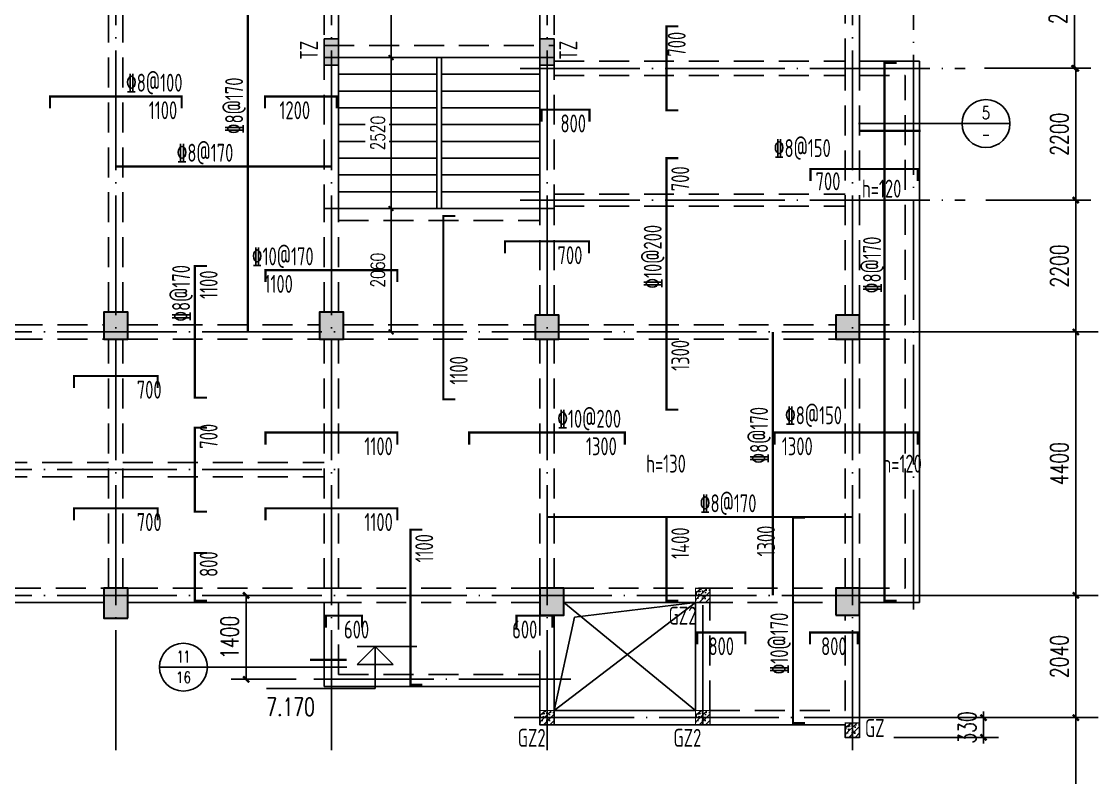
# Model space of a CAD drawing. Extents: x 1051052 to 1482120, y -981644 to -673261.
# Drawn here: x 1193975 to 1211892, y -903648 to -891026 of the extents above; entities that cross this region are included whole.
import ezdxf
from ezdxf.enums import TextEntityAlignment as Align

# ---------------------------------------------------------------- set-up
doc = ezdxf.new("R2010")
doc.units = 0
doc.header["$LTSCALE"] = 1000
doc.header["$MEASUREMENT"] = 0
doc.linetypes.add('DOTE', pattern=[2.42, 2, -0.2, 0.02, -0.2])
doc.linetypes.add('线型3', pattern=[750, 500, -250])
for name, color, linetype in [('AXIS', 3, 'Continuous'), ('DIM_ELEV', 3, 'Continuous'), ('DIM_IDEN', 3, 'Continuous'), ('DOTE', 1, 'DOTE'), ('PUB_DIM', 3, 'Continuous'), ('PUB_TEXT', 7, 'Continuous'), ('PUB_WALL', 9, 'Continuous'), ('STAIR', 2, 'Continuous')]:
    doc.layers.add(name, color=color, linetype=linetype)
for name, color, linetype, lineweight in [('BEAM', 4, 'Continuous', 25), ('BEAM-DASH', 4, '线型3', 25), ('COLU', 2, 'Continuous', 30), ('DIM', 3, 'Continuous', 25), ('TITLE', 7, 'Continuous', 25), ('楼板正筋文字', 7, 'Continuous', 18), ('楼板正筋钢筋', 14, 'Continuous', 35), ('楼板负筋文字', 7, 'Continuous', 18), ('楼板负筋标注', 84, 'Continuous', 18), ('楼板负筋钢筋', 1, 'Continuous', 35)]:
    doc.layers.add(name, color=color, linetype=linetype, lineweight=lineweight)
doc.layers.add('COLU-HATCH', color=7, linetype='Continuous', lineweight=25, true_color=0x5b5b5b)
doc.styles.add('_TCH_DIM', font='SIMPLEX', dxfattribs={"bigfont": 'GBCBIG'})
doc.styles.add('_TCH_DIM_T3', font='SIMPLEX', dxfattribs={"width": 0.705882, "bigfont": 'GBCBIG'})
doc.styles.add('_TCH_LABEL', font='COMPLEX', dxfattribs={"bigfont": 'GBCBIG'})
doc.styles.add('FromPkpm', font='Pkpmeng', dxfattribs={"width": 0.7, "bigfont": 'hztxt'})
doc.dimstyles.new('_TCH_ARCH&&100', dxfattribs={"dimtxt": 297.5, "dimasz": 100, "dimexe": 250, "dimexo": 300, "dimgap": 126.25, "dimtad": 1, "dimdec": 0, "dimzin": 0, "dimdsep": 46, "dimtxsty": '_TCH_DIM_T3', "dimblk": 'ARCHTICK', "dimcen": 0.09, "dimclrt": 7, "dimazin": 2, "dimtfac": 1, "dimtdec": 0, "dimtix": 1, "dimtmove": 2, "dimatfit": 3, "dimfxl": 0, "dimtolj": 1, "dimtzin": 0, "dimarcsym": 0})
doc.dimstyles.new('_TCH_ARCH&&80', dxfattribs={"dimtxt": 238, "dimasz": 80, "dimexe": 200, "dimexo": 240, "dimgap": 101, "dimtad": 1, "dimdec": 0, "dimzin": 0, "dimdsep": 46, "dimtxsty": '_TCH_DIM_T3', "dimblk": 'ARCHTICK', "dimcen": 0.09, "dimclrt": 7, "dimazin": 2, "dimtfac": 1, "dimtdec": 0, "dimtix": 1, "dimtmove": 2, "dimatfit": 3, "dimfxl": 0, "dimtolj": 1, "dimtzin": 0, "dimarcsym": 0})

# ---------------------------------------------------------------- blocks, each defined once
blk = doc.blocks.new('_ArchTick')
at = {"color": 0, "linetype": 'ByBlock', "const_width": 0.4}
blk.add_lwpolyline([(-0.5, -0.5), (0.5, 0.5)], dxfattribs=at)
blk = doc.blocks.new('*D701')
at = {"layer": 'AXIS', "color": 0, "lineweight": -2, "transparency": 16777216}
for p, q in [((1210079, -902648), (1211829, -902648)), ((1211579, -907808), (1211579, -902648)), ((1210079, -907808), (1211829, -907808))]:
    blk.add_line(p, q, dxfattribs=at)
at = {"layer": 'Defpoints', "color": 0, "transparency": 16777216}
for p in [(1209079, -902648), (1211579, -902648), (1209079, -907808)]:
    blk.add_point(p, dxfattribs=at)
at = {"layer": 'AXIS', "color": 0, "lineweight": -2, "transparency": 16777216, "xscale": 100, "yscale": 100, "zscale": 100}
for p, rotation in [((1211579, -902648), 90), ((1211579, -907808), 270)]:
    blk.add_blockref('_ArchTick', p, dxfattribs=dict(at, rotation=rotation))
at = {"layer": 'AXIS', "color": 7, "transparency": 16777216, "insert": (1211304, -905228), "char_height": 297.5, "attachment_point": 5, "rotation": 90, "style": '_TCH_DIM_T3'}
blk.add_mtext('\\A1;5160', dxfattribs=at)
blk = doc.blocks.new('*D702')
at = {"layer": 'AXIS', "color": 0, "lineweight": -2, "transparency": 16777216}
for p, q in [((1210079, -900608), (1211829, -900608)), ((1211579, -902648), (1211579, -900608)), ((1210079, -902648), (1211829, -902648))]:
    blk.add_line(p, q, dxfattribs=at)
at = {"layer": 'Defpoints', "color": 0, "transparency": 16777216}
for p in [(1209079, -900608), (1211579, -900608), (1209079, -902648)]:
    blk.add_point(p, dxfattribs=at)
at = {"layer": 'AXIS', "color": 0, "lineweight": -2, "transparency": 16777216, "xscale": 100, "yscale": 100, "zscale": 100}
for p, rotation in [((1211579, -900608), 90), ((1211579, -902648), 270)]:
    blk.add_blockref('_ArchTick', p, dxfattribs=dict(at, rotation=rotation))
at = {"layer": 'AXIS', "color": 7, "transparency": 16777216, "insert": (1211304, -901628), "char_height": 297.5, "attachment_point": 5, "rotation": 90, "style": '_TCH_DIM_T3'}
blk.add_mtext('\\A1;2040', dxfattribs=at)
blk = doc.blocks.new('*D703')
at = {"layer": 'AXIS', "color": 0, "lineweight": -2, "transparency": 16777216}
for p, q in [((1210079, -896208), (1211829, -896208)), ((1211579, -900608), (1211579, -896208)), ((1210079, -900608), (1211829, -900608))]:
    blk.add_line(p, q, dxfattribs=at)
at = {"layer": 'Defpoints', "color": 0, "transparency": 16777216}
for p in [(1209079, -896208), (1211579, -896208), (1209079, -900608)]:
    blk.add_point(p, dxfattribs=at)
at = {"layer": 'AXIS', "color": 0, "lineweight": -2, "transparency": 16777216, "xscale": 100, "yscale": 100, "zscale": 100}
for p, rotation in [((1211579, -896208), 90), ((1211579, -900608), 270)]:
    blk.add_blockref('_ArchTick', p, dxfattribs=dict(at, rotation=rotation))
at = {"layer": 'AXIS', "color": 7, "transparency": 16777216, "insert": (1211304, -898408), "char_height": 297.5, "attachment_point": 5, "rotation": 90, "style": '_TCH_DIM_T3'}
blk.add_mtext('\\A1;4400', dxfattribs=at)
blk = doc.blocks.new('*D734')
at = {"layer": 'AXIS', "color": 0, "lineweight": -2, "transparency": 16777216}
for p, q in [((1198559, -900608), (1197475, -900608)), ((1197725, -902008), (1197725, -900608)), ((1198559, -902008), (1197475, -902008))]:
    blk.add_line(p, q, dxfattribs=at)
at = {"layer": 'Defpoints', "color": 0, "transparency": 16777216}
for p in [(1197725, -900608), (1198859, -900608), (1198859, -902008)]:
    blk.add_point(p, dxfattribs=at)
at = {"layer": 'AXIS', "color": 0, "lineweight": -2, "transparency": 16777216, "xscale": 100, "yscale": 100, "zscale": 100}
for p, rotation in [((1197725, -900608), 90), ((1197725, -902008), 270)]:
    blk.add_blockref('_ArchTick', p, dxfattribs=dict(at, rotation=rotation))
at = {"layer": 'AXIS', "color": 7, "transparency": 16777216, "insert": (1197450, -901308), "char_height": 297.5, "attachment_point": 5, "rotation": 90, "style": '_TCH_DIM_T3'}
blk.add_mtext('\\A1;1400', dxfattribs=at)
blk = doc.blocks.new('*D735')
at = {"layer": 'AXIS', "color": 0, "lineweight": -2, "transparency": 16777216}
for p, q in [((1210079, -894008), (1211829, -894008)), ((1211579, -896208), (1211579, -894008)), ((1210079, -896208), (1211829, -896208))]:
    blk.add_line(p, q, dxfattribs=at)
at = {"layer": 'Defpoints', "color": 0, "transparency": 16777216}
for p in [(1209730, -894008), (1211579, -894008), (1209079, -896208)]:
    blk.add_point(p, dxfattribs=at)
at = {"layer": 'AXIS', "color": 0, "lineweight": -2, "transparency": 16777216, "xscale": 100, "yscale": 100, "zscale": 100}
for p, rotation in [((1211579, -894008), 90), ((1211579, -896208), 270)]:
    blk.add_blockref('_ArchTick', p, dxfattribs=dict(at, rotation=rotation))
at = {"layer": 'AXIS', "color": 7, "transparency": 16777216, "insert": (1211304, -895108), "char_height": 297.5, "attachment_point": 5, "rotation": 90, "style": '_TCH_DIM_T3'}
blk.add_mtext('\\A1;2200', dxfattribs=at)
blk = doc.blocks.new('*D736')
at = {"layer": 'AXIS', "color": 0, "lineweight": -2, "transparency": 16777216}
for p, q in [((1210079, -891808), (1211829, -891808)), ((1211579, -894008), (1211579, -891808)), ((1210079, -894008), (1211829, -894008))]:
    blk.add_line(p, q, dxfattribs=at)
at = {"layer": 'Defpoints', "color": 0, "transparency": 16777216}
for p in [(1209730, -891808), (1211579, -891808), (1209730, -894008)]:
    blk.add_point(p, dxfattribs=at)
at = {"layer": 'AXIS', "color": 0, "lineweight": -2, "transparency": 16777216, "xscale": 100, "yscale": 100, "zscale": 100}
for p, rotation in [((1211579, -891808), 90), ((1211579, -894008), 270)]:
    blk.add_blockref('_ArchTick', p, dxfattribs=dict(at, rotation=rotation))
at = {"layer": 'AXIS', "color": 7, "transparency": 16777216, "insert": (1211304, -892908), "char_height": 297.5, "attachment_point": 5, "rotation": 90, "style": '_TCH_DIM_T3'}
blk.add_mtext('\\A1;2200', dxfattribs=at)
blk = doc.blocks.new('*D737')
at = {"layer": 'AXIS', "color": 0, "lineweight": -2, "transparency": 16777216}
for p, q in [((1210057, -889608), (1211807, -889608)), ((1211557, -891808), (1211557, -889608)), ((1210057, -891808), (1211807, -891808))]:
    blk.add_line(p, q, dxfattribs=at)
at = {"layer": 'Defpoints', "color": 0, "transparency": 16777216}
for p in [(1209588, -889608), (1211557, -889608), (1209730, -891808)]:
    blk.add_point(p, dxfattribs=at)
at = {"layer": 'AXIS', "color": 0, "lineweight": -2, "transparency": 16777216, "xscale": 100, "yscale": 100, "zscale": 100}
for p, rotation in [((1211557, -889608), 90), ((1211557, -891808), 270)]:
    blk.add_blockref('_ArchTick', p, dxfattribs=dict(at, rotation=rotation))
at = {"layer": 'AXIS', "color": 7, "transparency": 16777216, "insert": (1211282, -890708), "char_height": 297.5, "attachment_point": 5, "rotation": 90, "style": '_TCH_DIM_T3'}
blk.add_mtext('\\A1;2200', dxfattribs=at)
blk = doc.blocks.new('*D966')
at = {"layer": 'Defpoints', "color": 0, "transparency": 16777216}
for p in [(1199841, -889608), (1200145, -889608), (1199841, -891628)]:
    blk.add_point(p, dxfattribs=at)
at = {"layer": 'PUB_DIM', "color": 0, "lineweight": -2, "transparency": 16777216}
for p, q in [((1200081, -889608), (1200345, -889608)), ((1200145, -891628), (1200145, -889608)), ((1200081, -891628), (1200345, -891628))]:
    blk.add_line(p, q, dxfattribs=at)
at = {"layer": 'PUB_DIM', "color": 0, "lineweight": -2, "transparency": 16777216, "xscale": 80, "yscale": 80, "zscale": 80}
for p, rotation in [((1200145, -889608), 90), ((1200145, -891628), 270)]:
    blk.add_blockref('_ArchTick', p, dxfattribs=dict(at, rotation=rotation))
at = {"layer": 'PUB_DIM', "color": 7, "transparency": 16777216, "insert": (1199925, -890618), "char_height": 238, "attachment_point": 5, "rotation": 90, "style": '_TCH_DIM_T3'}
blk.add_mtext('\\A1;2020', dxfattribs=at)
blk = doc.blocks.new('*D967')
at = {"layer": 'Defpoints', "color": 0, "transparency": 16777216}
for p in [(1199841, -891628), (1200145, -891628), (1199841, -894148)]:
    blk.add_point(p, dxfattribs=at)
at = {"layer": 'PUB_DIM', "color": 0, "lineweight": -2, "transparency": 16777216}
for p, q in [((1200081, -891628), (1200345, -891628)), ((1200145, -894148), (1200145, -891628)), ((1200081, -894148), (1200345, -894148))]:
    blk.add_line(p, q, dxfattribs=at)
at = {"layer": 'PUB_DIM', "color": 0, "lineweight": -2, "transparency": 16777216, "xscale": 80, "yscale": 80, "zscale": 80}
for p, rotation in [((1200145, -891628), 90), ((1200145, -894148), 270)]:
    blk.add_blockref('_ArchTick', p, dxfattribs=dict(at, rotation=rotation))
at = {"layer": 'PUB_DIM', "color": 7, "transparency": 16777216, "insert": (1199925, -892888), "char_height": 238, "attachment_point": 5, "rotation": 90, "style": '_TCH_DIM_T3'}
blk.add_mtext('\\A1;2520', dxfattribs=at)
blk = doc.blocks.new('*D968')
at = {"layer": 'Defpoints', "color": 0, "transparency": 16777216}
for p in [(1199841, -894148), (1200145, -894148), (1199841, -896208)]:
    blk.add_point(p, dxfattribs=at)
at = {"layer": 'PUB_DIM', "color": 0, "lineweight": -2, "transparency": 16777216}
for p, q in [((1200081, -894148), (1200345, -894148)), ((1200145, -896208), (1200145, -894148)), ((1200081, -896208), (1200345, -896208))]:
    blk.add_line(p, q, dxfattribs=at)
at = {"layer": 'PUB_DIM', "color": 0, "lineweight": -2, "transparency": 16777216, "xscale": 80, "yscale": 80, "zscale": 80}
for p, rotation in [((1200145, -894148), 90), ((1200145, -896208), 270)]:
    blk.add_blockref('_ArchTick', p, dxfattribs=dict(at, rotation=rotation))
at = {"layer": 'PUB_DIM', "color": 7, "transparency": 16777216, "insert": (1199925, -895178), "char_height": 238, "attachment_point": 5, "rotation": 90, "style": '_TCH_DIM_T3'}
blk.add_mtext('\\A1;2060', dxfattribs=at)
blk = doc.blocks.new('*D1350')
at = {"layer": 'Defpoints', "color": 0, "transparency": 16777216}
for p in [(1207970, -902648), (1210039, -902648), (1207970, -902978)]:
    blk.add_point(p, dxfattribs=at)
at = {"layer": 'PUB_DIM', "color": 0, "lineweight": -2, "transparency": 16777216}
for p, q in [((1208539, -902648), (1210289, -902648)), ((1210039, -902648), (1210039, -902548)), ((1210039, -902978), (1210039, -902648)), ((1208539, -902978), (1210289, -902978)), ((1210039, -902978), (1210039, -903078))]:
    blk.add_line(p, q, dxfattribs=at)
at = {"layer": 'PUB_DIM', "color": 0, "lineweight": -2, "transparency": 16777216, "xscale": 100, "yscale": 100, "zscale": 100}
for p, rotation in [((1210039, -902648), 270), ((1210039, -902978), 90)]:
    blk.add_blockref('_ArchTick', p, dxfattribs=dict(at, rotation=rotation))
at = {"layer": 'PUB_DIM', "color": 7, "transparency": 16777216, "insert": (1209764, -902813), "char_height": 297.5, "attachment_point": 5, "rotation": 90, "style": '_TCH_DIM_T3'}
blk.add_mtext('\\A1;330', dxfattribs=at)

msp = doc.modelspace()

# ---------------------------------------------------------------- hatches: boundary and pattern name
at = {"layer": 'AXIS'}
h = msp.add_hatch(color=256, dxfattribs=at)
h.dxf.hatch_style = 1
h.paths.add_polyline_path([(1199029.896, -891316.584), (1199029.896, -891752.564), (1199269.896, -891752.564), (1199269.896, -891316.584)])
h = msp.add_hatch(color=256, dxfattribs=at)
h.dxf.hatch_style = 1
h.paths.add_polyline_path([(1202629.896, -891316.584), (1202629.896, -891752.564), (1202869.896, -891752.564), (1202869.896, -891316.584)])
at = {"layer": 'COLU-HATCH', "transparency": 33554687}
for points in [[(1195749.896, -896328.211), (1195749.896, -895878.211), (1195349.896, -895878.211), (1195349.896, -896328.211)], [(1199349.896, -896328.211), (1199349.896, -895878.211), (1198949.896, -895878.211), (1198949.896, -896328.211)], [(1202949.896, -896328.211), (1202949.896, -895928.211), (1202549.896, -895928.211), (1202549.896, -896328.211)], [(1207969.896, -896328.211), (1207969.896, -895928.211), (1207569.896, -895928.211), (1207569.896, -896328.211)], [(1195749.896, -900988.211), (1195749.896, -900488.211), (1195349.896, -900488.211), (1195349.896, -900988.211)], [(1202629.896, -900938.211), (1203029.896, -900938.211), (1203029.896, -900488.211), (1202629.896, -900488.211)], [(1207569.896, -900938.211), (1207969.896, -900938.211), (1207969.896, -900488.211), (1207569.896, -900488.211)]]:
    msp.add_hatch(color=256, dxfattribs=at).paths.add_polyline_path(points, flags=0)
at = {"layer": 'PUB_WALL'}
h = msp.add_hatch(dxfattribs=at)
h.set_pattern_fill('钢筋混凝土', color=256, scale=30)
h.set_pattern_definition([(45, (-317823.84, 827.71), (-53.0330086, 53.0330086), []), (50, (-317823.84, 827.71), (215.178055, -18.82564), [22.5, -247.5]), (355, (-317823.84, 827.7), (-41.6254, 225.65764), [18, -198]), (100.4514, (-317805.9, 826.14), (173.552815, 206.831863), [19.122057, -210.342634]), (46.1842, (-317823.84, 887.7), (320.172315, -49.655704), [33.75, -371.25]), (96.6356, (-317797.16, 883.57), (280.39881, 292.23536), [28.683086, -315.5139]), (351.1842, (-317823.84, 887.7), (280.398584, 292.23558), [27, -297]), (21, (-317793.84, 872.71), (179.072116, -120.785667), [22.5, -247.5]), (326, (-317793.84, 872.7), (72.9946, 217.545014), [18, -198]), (71.4514, (-317778.92, 862.64), (252.066789, 96.75915), [19.122057, -210.342634]), (37.5, (-317823.84, 827.71), (3.6479566, 99.868156), [0, -195.6, 0, -201, 0, -198.75]), (7.5, (-317823.84, 827.71), (78.920861, 118.3235136), [0, -114.6, 0, -191.1, 0, -75.75]), (327.5, (-317890.74, 827.71), (160.146731, -6.7664615), [0, -75, 0, -234, 0, -310.5]), (317.5, (-317920.74, 827.71), (174.955851, 30.031495), [0, -97.5, 0, -155.4, 0, -220.5])])
h.paths.add_polyline_path([(1205538.857, -900728.211), (1205229.896, -900728.211)])
h.paths.add_polyline_path([(1205469.896, -900488.211), (1205229.896, -900488.211), (1205229.896, -900728.211), (1205469.896, -900728.211)])
h = msp.add_hatch(dxfattribs=at)
h.set_pattern_fill('钢筋混凝土', color=256, scale=30)
h.set_pattern_definition([(45, (-320423.84, -1212.29), (-53.0330086, 53.0330086), []), (50, (-320423.84, -1212.29), (215.178055, -18.82564), [22.5, -247.5]), (355, (-320423.84, -1212.3), (-41.6254, 225.65764), [18, -198]), (100.4514, (-320405.9, -1213.86), (173.552815, 206.831863), [19.122057, -210.342634]), (46.1842, (-320423.84, -1152.3), (320.172315, -49.655704), [33.75, -371.25]), (96.6356, (-320397.16, -1156.43), (280.39881, 292.23536), [28.683086, -315.5139]), (351.1842, (-320423.84, -1152.3), (280.398584, 292.23558), [27, -297]), (21, (-320393.84, -1167.29), (179.072116, -120.785667), [22.5, -247.5]), (326, (-320393.84, -1167.3), (72.9946, 217.545014), [18, -198]), (71.4514, (-320378.92, -1177.36), (252.066789, 96.75915), [19.122057, -210.342634]), (37.5, (-320423.84, -1212.29), (3.6479566, 99.868156), [0, -195.6, 0, -201, 0, -198.75]), (7.5, (-320423.84, -1212.29), (78.920861, 118.3235136), [0, -114.6, 0, -191.1, 0, -75.75]), (327.5, (-320490.74, -1212.29), (160.146731, -6.7664615), [0, -75, 0, -234, 0, -310.5]), (317.5, (-320520.74, -1212.29), (174.955851, 30.031495), [0, -97.5, 0, -155.4, 0, -220.5])])
h.paths.add_polyline_path([(1202938.857, -902768.211), (1202629.896, -902768.211)])
h.paths.add_polyline_path([(1202869.896, -902528.211), (1202629.896, -902528.211), (1202629.896, -902768.211), (1202869.896, -902768.211)])
h = msp.add_hatch(dxfattribs=at)
h.set_pattern_fill('钢筋混凝土', color=256, scale=30)
h.set_pattern_definition([(45, (-317823.84, -1212.29), (-53.0330086, 53.0330086), []), (50, (-317823.84, -1212.29), (215.178055, -18.82564), [22.5, -247.5]), (355, (-317823.84, -1212.3), (-41.6254, 225.65764), [18, -198]), (100.4514, (-317805.9, -1213.86), (173.552815, 206.831863), [19.122057, -210.342634]), (46.1842, (-317823.84, -1152.3), (320.172315, -49.655704), [33.75, -371.25]), (96.6356, (-317797.16, -1156.43), (280.39881, 292.23536), [28.683086, -315.5139]), (351.1842, (-317823.84, -1152.3), (280.398584, 292.23558), [27, -297]), (21, (-317793.84, -1167.29), (179.072116, -120.785667), [22.5, -247.5]), (326, (-317793.84, -1167.3), (72.9946, 217.545014), [18, -198]), (71.4514, (-317778.92, -1177.36), (252.066789, 96.75915), [19.122057, -210.342634]), (37.5, (-317823.84, -1212.29), (3.6479566, 99.868156), [0, -195.6, 0, -201, 0, -198.75]), (7.5, (-317823.84, -1212.29), (78.920861, 118.3235136), [0, -114.6, 0, -191.1, 0, -75.75]), (327.5, (-317890.74, -1212.29), (160.146731, -6.7664615), [0, -75, 0, -234, 0, -310.5]), (317.5, (-317920.74, -1212.29), (174.955851, 30.031495), [0, -97.5, 0, -155.4, 0, -220.5])])
h.paths.add_polyline_path([(1205538.857, -902768.211), (1205229.896, -902768.211)])
h.paths.add_polyline_path([(1205469.896, -902528.211), (1205229.896, -902528.211), (1205229.896, -902768.211), (1205469.896, -902768.211)])
h = msp.add_hatch(dxfattribs=at)
h.set_pattern_fill('钢筋混凝土', color=256, scale=30)
h.set_pattern_definition([(45, (-315323.84, -1422.29), (-53.0330086, 53.0330086), []), (50, (-315323.84, -1422.29), (215.178055, -18.82564), [22.5, -247.5]), (355, (-315323.84, -1422.3), (-41.6254, 225.65764), [18, -198]), (100.4514, (-315305.9, -1423.86), (173.552815, 206.831863), [19.122057, -210.342634]), (46.1842, (-315323.84, -1362.3), (320.172315, -49.655704), [33.75, -371.25]), (96.6356, (-315297.16, -1366.43), (280.39881, 292.23536), [28.683086, -315.5139]), (351.1842, (-315323.84, -1362.3), (280.398584, 292.23558), [27, -297]), (21, (-315293.84, -1377.29), (179.072116, -120.785667), [22.5, -247.5]), (326, (-315293.84, -1377.3), (72.9946, 217.545014), [18, -198]), (71.4514, (-315278.92, -1387.36), (252.066789, 96.75915), [19.122057, -210.342634]), (37.5, (-315323.84, -1422.29), (3.6479566, 99.868156), [0, -195.6, 0, -201, 0, -198.75]), (7.5, (-315323.84, -1422.29), (78.920861, 118.3235136), [0, -114.6, 0, -191.1, 0, -75.75]), (327.5, (-315390.74, -1422.29), (160.146731, -6.7664615), [0, -75, 0, -234, 0, -310.5]), (317.5, (-315420.74, -1422.29), (174.955851, 30.031495), [0, -97.5, 0, -155.4, 0, -220.5])])
h.paths.add_polyline_path([(1208038.857, -902978.211), (1207729.896, -902978.211)])
h.paths.add_polyline_path([(1207969.896, -902738.211), (1207729.896, -902738.211), (1207729.896, -902978.211), (1207969.896, -902978.211)])

# ---------------------------------------------------------------- linework, layer by layer
at = {"layer": 'AXIS'}
for p, q in [((1208462.308, -896208.211), (1211955.238, -896208.211)), ((1208462.308, -900608.211), (1211955.238, -900608.211)), ((1208462.308, -902648.211), (1211955.238, -902648.211))]:
    msp.add_line(p, q, dxfattribs=at)
for points in [[(1199029.896, -891316.584), (1199029.896, -891752.564), (1199269.896, -891752.564), (1199269.896, -891316.584)], [(1202629.896, -891316.584), (1202629.896, -891752.564), (1202869.896, -891752.564), (1202869.896, -891316.584)]]:
    msp.add_lwpolyline(points, close=True, dxfattribs=at)
at = {"layer": 'BEAM'}
for p, q in [((1199269.896, -894248.211), (1199269.896, -889808.211)), ((1202629.896, -894248.211), (1202629.896, -889938.211)), ((1207969.896, -891808.211), (1207969.896, -889833.211)), ((1199029.896, -891628.211), (1202869.896, -891628.211)), ((1200909.896, -891628.211), (1200909.896, -894148.211)), ((1200989.896, -891628.211), (1200989.896, -894148.211)), ((1207969.896, -891688.211), (1208969.896, -891688.211)), ((1208969.896, -896208.211), (1208969.896, -891688.211)), ((1199269.896, -891908.211), (1200909.896, -891908.211)), ((1200989.896, -891908.211), (1202629.896, -891908.211)), ((1199269.896, -892188.211), (1200909.896, -892188.211)), ((1200989.896, -892188.211), (1202629.896, -892188.211)), ((1199269.896, -892468.211), (1200909.896, -892468.211)), ((1200989.896, -892468.211), (1202629.896, -892468.211)), ((1199269.896, -892748.211), (1199714.046, -892748.211)), ((1200116.386, -892748.211), (1200909.896, -892748.211)), ((1200989.896, -892748.211), (1202629.896, -892748.211)), ((1199269.896, -893028.211), (1199714.046, -893028.211)), ((1200116.386, -893028.211), (1200909.896, -893028.211)), ((1200989.896, -893028.211), (1202629.896, -893028.211)), ((1199269.896, -893308.211), (1200909.896, -893308.211)), ((1200989.896, -893308.211), (1202629.896, -893308.211)), ((1199269.896, -893588.211), (1200909.896, -893588.211)), ((1200989.896, -893588.211), (1202629.896, -893588.211)), ((1199269.896, -893868.211), (1200909.896, -893868.211)), ((1200989.896, -893868.211), (1202629.896, -893868.211)), ((1199029.896, -894148.211), (1202869.896, -894148.211)), ((1199269.896, -894148.211), (1202629.896, -894148.211)), ((1199269.896, -894148.211), (1202629.896, -894148.211)), ((1208969.896, -900728.211), (1208969.896, -896208.211)), ((1188549.896, -900728.211), (1195349.896, -900728.211)), ((1195749.896, -900728.211), (1199149.896, -900728.211)), ((1199029.896, -902128.211), (1199029.896, -900728.211)), ((1203029.896, -900728.211), (1205349.896, -900728.211)), ((1205229.896, -902528.211), (1205229.896, -900728.211)), ((1205469.896, -900728.211), (1205229.896, -900728.211)), ((1207969.896, -900728.211), (1208969.896, -900728.211)), ((1202869.896, -902028.211), (1202869.896, -900938.211)), ((1207969.896, -902978.211), (1207969.896, -900938.211)), ((1199029.896, -902128.211), (1202629.896, -902128.211)), ((1202629.896, -902768.211), (1202629.896, -902028.211)), ((1202869.896, -902768.211), (1202869.896, -902028.211)), ((1202869.896, -902528.211), (1205229.896, -902528.211)), ((1202869.896, -902768.211), (1202629.896, -902768.211)), ((1202869.896, -902768.211), (1202629.896, -902768.211)), ((1202869.896, -902768.211), (1205349.896, -902768.211)), ((1205469.896, -902768.211), (1205229.896, -902768.211)), ((1205349.896, -902768.211), (1207729.896, -902768.211)), ((1207729.896, -902978.211), (1207969.896, -902978.211)), ((1207729.896, -902978.211), (1207969.896, -902978.211)), ((1207729.896, -902978.211), (1207969.896, -902978.211)), ((1207969.896, -902978.211), (1207729.896, -902978.211))]:
    msp.add_line(p, q, dxfattribs=at)
at = {"layer": 'BEAM-DASH', "ltscale": 0.001}
for p, q in [((1195429.896, -895878.211), (1195429.896, -889858.211)), ((1195669.896, -895878.211), (1195669.896, -889858.211)), ((1199029.896, -894248.211), (1199029.896, -889808.211)), ((1202869.896, -894248.211), (1202869.896, -889938.211)), ((1207729.896, -891808.211), (1207729.896, -889833.211)), ((1199029.896, -891428.211), (1202869.896, -891428.211)), ((1202869.896, -891688.211), (1207729.896, -891688.211)), ((1207729.896, -895928.211), (1207729.896, -891808.211)), ((1207969.896, -895928.211), (1207969.896, -891808.211)), ((1202869.896, -891928.211), (1207729.896, -891928.211)), ((1207969.896, -891928.211), (1208729.896, -891928.211)), ((1208729.896, -896088.211), (1208729.896, -891928.211)), ((1202869.896, -893908.211), (1207729.896, -893908.211)), ((1199029.896, -895878.211), (1199029.896, -894248.211)), ((1199269.896, -895878.211), (1199269.896, -894248.211)), ((1202629.896, -895928.211), (1202629.896, -894248.211)), ((1202869.896, -894108.211), (1207729.896, -894108.211)), ((1202869.896, -895928.211), (1202869.896, -894248.211)), ((1199269.896, -894348.211), (1202629.896, -894348.211)), ((1199269.896, -894348.211), (1202629.896, -894348.211)), ((1188574.896, -896088.211), (1195349.896, -896088.211)), ((1195749.896, -896088.211), (1198949.896, -896088.211)), ((1199349.896, -896088.211), (1202549.896, -896088.211)), ((1202949.896, -896088.211), (1207569.896, -896088.211)), ((1207969.896, -896088.211), (1208729.896, -896088.211)), ((1188574.896, -896328.211), (1195349.896, -896328.211)), ((1195429.896, -900488.211), (1195429.896, -896328.211)), ((1195669.896, -900488.211), (1195669.896, -896328.211)), ((1195749.896, -896328.211), (1198949.896, -896328.211)), ((1199029.896, -900488.211), (1199029.896, -896328.211)), ((1199269.896, -900488.211), (1199269.896, -896328.211)), ((1199349.896, -896328.211), (1202549.896, -896328.211)), ((1202629.896, -900488.211), (1202629.896, -896328.211)), ((1202869.896, -900488.211), (1202869.896, -896328.211)), ((1202949.896, -896328.211), (1207569.896, -896328.211)), ((1207729.896, -900488.211), (1207729.896, -896328.211)), ((1207969.896, -896328.211), (1208729.896, -896328.211)), ((1207969.896, -900488.211), (1207969.896, -896328.211)), ((1208729.896, -900488.211), (1208729.896, -896328.211)), ((1192069.896, -898388.211), (1195429.896, -898388.211)), ((1195669.896, -898388.211), (1199029.896, -898388.211)), ((1192069.896, -898628.211), (1195429.896, -898628.211)), ((1195669.896, -898628.211), (1199029.896, -898628.211)), ((1188549.896, -900488.211), (1195349.896, -900488.211)), ((1195749.896, -900488.211), (1199149.896, -900488.211)), ((1199149.896, -900488.211), (1202629.896, -900488.211)), ((1203029.896, -900488.211), (1205349.896, -900488.211)), ((1205349.896, -900488.211), (1207569.896, -900488.211)), ((1207969.896, -900488.211), (1208729.896, -900488.211)), ((1199149.896, -900728.211), (1202629.896, -900728.211)), ((1199269.896, -901928.211), (1199269.896, -900728.211)), ((1205349.896, -900728.211), (1207569.896, -900728.211)), ((1205469.896, -902528.211), (1205469.896, -900728.211)), ((1202629.896, -902028.211), (1202629.896, -900938.211)), ((1207729.896, -902528.211), (1207729.896, -900938.211)), ((1199269.896, -901928.211), (1202629.896, -901928.211)), ((1205469.896, -902528.211), (1207729.896, -902528.211)), ((1207729.896, -902978.211), (1207729.896, -902768.211)), ((1207729.896, -902978.211), (1207729.896, -902768.211))]:
    msp.add_line(p, q, dxfattribs=at)
at = {"layer": 'COLU'}
for points in [[(1195749.896, -896328.211), (1195749.896, -895878.211), (1195349.896, -895878.211), (1195349.896, -896328.211)], [(1199349.896, -896328.211), (1199349.896, -895878.211), (1198949.896, -895878.211), (1198949.896, -896328.211)], [(1202949.896, -896328.211), (1202949.896, -895928.211), (1202549.896, -895928.211), (1202549.896, -896328.211)], [(1207969.896, -896328.211), (1207969.896, -895928.211), (1207569.896, -895928.211), (1207569.896, -896328.211)], [(1195749.896, -900988.211), (1195749.896, -900488.211), (1195349.896, -900488.211), (1195349.896, -900988.211)], [(1202629.896, -900938.211), (1203029.896, -900938.211), (1203029.896, -900488.211), (1202629.896, -900488.211)], [(1207569.896, -900938.211), (1207969.896, -900938.211), (1207969.896, -900488.211), (1207569.896, -900488.211)]]:
    msp.add_lwpolyline(points, close=True, dxfattribs=at)
at = {"layer": 'DIM_ELEV'}
for p, q in [((1199878.255, -901462.312), (1199578.255, -901762.312)), ((1200578.255, -901462.312), (1199578.255, -901462.312)), ((1199878.255, -901462.312), (1200178.255, -901762.312)), ((1199878.255, -901462.312), (1199878.255, -902162.312)), ((1200178.255, -901762.312), (1199578.255, -901762.312)), ((1199878.255, -902162.312), (1198063.453, -902162.312))]:
    msp.add_line(p, q, dxfattribs=at)
at = {"layer": 'DIM_IDEN'}
for p, q in [((1207952.389, -892729.729), (1209196.95, -892729.729)), ((1209196.95, -892729.729), (1209679.078, -892729.729)), ((1210479.078, -892729.729), (1209679.078, -892729.729)), ((1197079.132, -901805.07), (1196279.132, -901805.07)), ((1197561.26, -901805.07), (1197079.132, -901805.07)), ((1199405.655, -901805.07), (1197561.26, -901805.07))]:
    msp.add_line(p, q, dxfattribs=at)
at = {"layer": 'DIM_IDEN', "const_width": 40}
for points in [[(1207952.389, -892849.729), (1208986.344, -892849.729)], [(1199405.655, -901685.07), (1198791.39, -901685.07)]]:
    msp.add_lwpolyline(points, dxfattribs=at)
at = {"layer": 'DIM_IDEN'}
for centre in [(1210079.078, -892729.729), (1196679.132, -901805.07)]:
    msp.add_circle(centre, 400, dxfattribs=at)
at = {"layer": 'DOTE'}
for p, q in [((1195549.896, -903189.565), (1195549.896, -888608.211)), ((1199149.896, -903189.565), (1199149.896, -888608.211)), ((1202749.896, -903189.565), (1202749.896, -888608.211)), ((1207849.896, -903189.565), (1207849.896, -888608.211)), ((1208869.896, -900844.23), (1208869.896, -888608.211)), ((1202299.942, -891808.211), (1209729.896, -891808.211)), ((1199269.896, -893308.211), (1199739.226, -893308.211)), ((1202299.942, -894008.211), (1209729.896, -894008.211)), ((1167949.896, -896208.211), (1208849.896, -896208.211)), ((1167949.896, -898508.211), (1199375.025, -898508.211)), ((1205349.896, -902768.211), (1205349.896, -900488.211)), ((1167949.896, -900608.211), (1208849.896, -900608.211)), ((1198858.9, -902008.211), (1203147.362, -902008.211)), ((1202203.005, -902648.211), (1208849.896, -902648.211))]:
    msp.add_line(p, q, dxfattribs=at)
at = {"layer": 'PUB_WALL', "const_width": 20}
for points in [[(1205229.896, -900728.211), (1205469.896, -900728.211), (1205469.896, -900488.211), (1205229.896, -900488.211)], [(1202629.896, -902768.211), (1202869.896, -902768.211), (1202869.896, -902528.211), (1202629.896, -902528.211)], [(1205229.896, -902768.211), (1205469.896, -902768.211), (1205469.896, -902528.211), (1205229.896, -902528.211)], [(1207729.896, -902978.211), (1207969.896, -902978.211), (1207969.896, -902738.211), (1207729.896, -902738.211)]]:
    msp.add_lwpolyline(points, close=True, dxfattribs=at)
at = {"layer": 'STAIR'}
for p, q in [((1205229.896, -900728.211), (1202869.896, -902528.211)), ((1203029.896, -900728.211), (1205229.896, -902528.211)), ((1203207.867, -900971.439), (1205229.896, -900728.211)), ((1203207.867, -900971.439), (1202869.896, -902528.211))]:
    msp.add_line(p, q, dxfattribs=at)
at = {"layer": '楼板正筋钢筋', "const_width": 35}
for points in [[(1197754.937, -896208.211), (1197754.937, -889608.211)], [(1195549.896, -893447.643), (1199149.896, -893447.643)], [(1206519.904, -900608.211), (1206519.904, -896208.211)], [(1202749.896, -899300.211), (1207849.896, -899300.211)]]:
    msp.add_lwpolyline(points, dxfattribs=at)
at = {"layer": '楼板负筋钢筋', "const_width": 35}
for points in [[(1204944.896, -892508.211), (1204744.896, -892508.211), (1204744.896, -891108.211), (1204944.896, -891108.211)], [(1208585.238, -900698.211), (1208385.238, -900698.211), (1208385.238, -891718.13), (1208585.238, -891718.13)], [(1194449.896, -892478.211), (1194449.896, -892278.211), (1196649.896, -892278.211), (1196649.896, -892478.211)], [(1198039.896, -892478.211), (1198039.896, -892278.211), (1199239.896, -892278.211), (1199239.896, -892478.211)], [(1202659.896, -892698.211), (1202659.896, -892498.211), (1203459.896, -892498.211), (1203459.896, -892698.211)], [(1204944.896, -897508.211), (1204744.896, -897508.211), (1204744.896, -893308.211), (1204944.896, -893308.211)], [(1207149.896, -893688.211), (1207149.896, -893488.211), (1208939.896, -893488.211), (1208939.896, -893688.211)], [(1201218.977, -897334.661), (1201018.977, -897334.661), (1201018.977, -894274.662), (1201218.977, -894274.662)], [(1202049.894, -894898.211), (1202049.894, -894698.211), (1203449.894, -894698.211), (1203449.894, -894898.211)], [(1197069.896, -897308.211), (1196869.896, -897308.211), (1196869.896, -895108.211), (1197069.896, -895108.211)], [(1198049.896, -895377.37), (1198049.896, -895177.37), (1200249.896, -895177.37), (1200249.896, -895377.37)], [(1194849.894, -897143.211), (1194849.894, -896943.211), (1196249.894, -896943.211), (1196249.894, -897143.211)], [(1197069.896, -899208.211), (1196869.896, -899208.211), (1196869.896, -897808.211), (1197069.896, -897808.211)], [(1198049.896, -898088.211), (1198049.896, -897888.211), (1200249.896, -897888.211), (1200249.896, -898088.211)], [(1201449.894, -898088.211), (1201449.894, -897888.211), (1204049.894, -897888.211), (1204049.894, -898088.211)], [(1206549.896, -898088.211), (1206549.896, -897888.211), (1208939.896, -897888.211), (1208939.896, -898088.211)], [(1194849.896, -899353.211), (1194849.896, -899153.211), (1196249.896, -899153.211), (1196249.896, -899353.211)], [(1198049.896, -899353.211), (1198049.896, -899153.211), (1200249.896, -899153.211), (1200249.896, -899353.211)], [(1204944.896, -900698.212), (1204744.896, -900698.212), (1204744.896, -899298.211), (1204944.896, -899298.212)], [(1207057.435, -902738.211), (1206857.435, -902738.211), (1206857.435, -899308.211), (1207057.435, -899308.211)], [(1200669.896, -902098.211), (1200469.896, -902098.211), (1200469.896, -899508.21), (1200669.896, -899508.21)], [(1197069.896, -900698.212), (1196869.896, -900698.212), (1196869.896, -899898.211), (1197069.896, -899898.211)], [(1199059.898, -901147.211), (1199059.898, -900947.211), (1199659.898, -900947.211), (1199659.898, -901147.211)], [(1202239.898, -901147.211), (1202239.898, -900947.211), (1202839.898, -900947.211), (1202839.898, -901147.211)], [(1205259.896, -901426.211), (1205259.896, -901226.211), (1206059.896, -901226.211), (1206059.896, -901426.211)], [(1207139.896, -901426.211), (1207139.896, -901226.211), (1207939.896, -901226.211), (1207939.896, -901426.211)]]:
    msp.add_lwpolyline(points, dxfattribs=at)

# ---------------------------------------------------------------- texts
at = {"layer": 'DIM', "style": 'FromPkpm', "width": 0.7}
for s, p in [('h=120', (1208008.086, -893816.674)), ('h=130', (1204406.055, -898408.211)), ('h=120', (1208349.896, -898408.211))]:
    msp.add_text(s, height=300, dxfattribs=at).set_placement(p, align=Align.MIDDLE_LEFT)
at = {"layer": 'PUB_TEXT', "color": 7, "style": '_TCH_LABEL'}
for s, height, p, p2 in [('5', 208.805, (1210009.476, -892655.692), (1210148.679, -892655.692)), ('11', 193.6157, (1196568.495, -901728.759), (1196789.77, -901728.759)), ('16', 184.7928, (1196551.537, -902067.587), (1196806.727, -902067.587))]:
    msp.add_text(s, height=height, dxfattribs=at).set_placement(p, p2, align=Align.FIT)
at = {"layer": 'PUB_TEXT', "color": 7, "style": '_TCH_LABEL', "width": 0.777778}
msp.add_text('-', height=208.805, dxfattribs=at).set_placement((1210009.476, -893012.571), (1210148.679, -893012.571), align=Align.FIT)
at = {"layer": 'PUB_TEXT', "color": 7, "style": '_TCH_DIM', "width": 0.705882}
msp.add_text('7.170', height=297.5, dxfattribs=at).set_placement((1198063.453, -902617.312))
at = {"layer": 'TITLE', "style": 'FromPkpm', "width": 0.7}
for s, p in [('GZ2', (1204780.097, -900795.155)), ('GZ', (1208058.673, -902670.948)), ('GZ2', (1202261.158, -902835.155)), ('GZ2', (1204861.158, -902835.155))]:
    msp.add_text(s, height=300, dxfattribs=at).set_placement(p, align=Align.TOP_LEFT)
at = {"layer": '楼板正筋文字', "lineweight": 25, "style": 'FromPkpm', "width": 0.7}
for s, p in [('TZ', (1198924.078, -891663.721)), ('TZ', (1203256.096, -891663.721)), ('%%1328@170', (1197674.937, -892908.211)), ('%%1328@170', (1208326.815, -895563.598)), ('%%1328@170', (1206439.904, -898408.211))]:
    msp.add_text(s, height=300, rotation=90, dxfattribs=at).set_placement(p)
for p in [(1196565.251, -893367.643), (1205299.896, -899220.211)]:
    msp.add_text('%%1328@170', height=300, dxfattribs=at).set_placement(p)
at = {"layer": '楼板负筋文字', "lineweight": 25, "style": 'FromPkpm', "width": 0.7}
for s, p in [('%%1328@100', (1195719.896, -892198.211)), ('%%1328@150', (1206535.569, -893289.536)), ('%%13210@170', (1197820.033, -895097.37)), ('%%13210@200', (1202919.894, -897808.211)), ('%%1328@150', (1206723.36, -897751.18))]:
    msp.add_text(s, height=300, dxfattribs=at).set_placement(p)
for s, p in [('%%13210@200', (1204664.896, -895488.211)), ('%%1328@170', (1196789.896, -896038.211)), ('%%13210@170', (1206777.435, -901928.211))]:
    msp.add_text(s, height=300, rotation=90, dxfattribs=at).set_placement(p)
at = {"layer": '楼板负筋标注', "lineweight": 25, "style": 'FromPkpm', "width": 0.7}
for s, p in [('700', (1204765.632, -891612.892)), ('700', (1204824.896, -893858.967)), ('1100', (1196949.896, -895658.211)), ('1300', (1204824.896, -896858.211)), ('1100', (1201125.439, -897088.84)), ('700', (1196949.896, -898158.211)), ('1100', (1200549.896, -900058.211)), ('1400', (1204824.896, -899998.212)), ('1300', (1206254.896, -899958.211)), ('800', (1196949.896, -900298.212))]:
    msp.add_text(s, height=300, rotation=90, dxfattribs=at).set_placement(p, align=Align.TOP_LEFT)
for s, p in [('1100', (1196099.896, -892358.211)), ('1200', (1198282.405, -892358.211)), ('800', (1202975.103, -892578.211)), ('700', (1207233.898, -893544.26)), ('700', (1202925.81, -894778.211)), ('1100', (1198031.342, -895257.37)), ('700', (1195899.894, -897023.211)), ('1100', (1199699.896, -897968.211)), ('1300', (1203399.894, -897968.211)), ('1300', (1206670.833, -897968.211)), ('700', (1195899.896, -899233.211)), ('1100', (1199699.896, -899233.211)), ('600', (1199359.898, -901027.211)), ('600', (1202168.296, -901027.211)), ('800', (1205446.604, -901306.211)), ('800', (1207326.604, -901306.211))]:
    msp.add_text(s, height=300, dxfattribs=at).set_placement(p, align=Align.TOP_LEFT)

# ---------------------------------------------------------------- dimensions: what is measured, and where the dimension line sits
at = {"layer": 'AXIS'}
for base, p1, p2, picture, middle in [((1211557.441, -889608.211), (1209729.896, -891808.211), (1209587.646, -889608.211), '*D737', (1211282.441, -890708.211)), ((1211578.557, -891808.211), (1209729.896, -894008.211), (1209729.896, -891808.211), '*D736', (1211303.557, -892908.211)), ((1211578.557, -894008.211), (1209078.557, -896208.211), (1209729.896, -894008.211), '*D735', (1211303.557, -895108.211))]:
    dim = msp.add_linear_dim(base=base, p1=p1, p2=p2, angle=270, dimstyle='_TCH_ARCH&&100', dxfattribs=at)
    dim.commit()
    dim.dimension.update_dxf_attribs({"geometry": picture, "text_midpoint": middle})
for p1, p2, distance, picture, middle in [((1209078.557, -900608.211), (1209078.557, -896208.211), -2500, '*D703', (1211303.557, -898408.211)), ((1198858.9, -902008.211), (1198858.9, -900608.211), 1133.628, '*D734', (1197450.272, -901308.211)), ((1209078.557, -902648.211), (1209078.557, -900608.211), -2500, '*D702', (1211303.557, -901628.211)), ((1209078.557, -907808.211), (1209078.557, -902648.211), -2500, '*D701', (1211303.557, -905228.211))]:
    dim = msp.add_aligned_dim(p1=p1, p2=p2, distance=distance, dimstyle='_TCH_ARCH&&100', dxfattribs=at)
    dim.commit()
    dim.dimension.update_dxf_attribs({"geometry": picture, "text_midpoint": middle})
at = {"layer": 'PUB_DIM'}
for p1, p2, distance, dimstyle, picture, middle in [((1199840.852, -891628.211), (1199840.852, -889608.211), -303.825, '_TCH_ARCH&&80', '*D966', (1199924.677, -890618.211)), ((1199840.852, -894148.211), (1199840.852, -891628.211), -303.825, '_TCH_ARCH&&80', '*D967', (1199924.677, -892888.211)), ((1199840.852, -896208.211), (1199840.852, -894148.211), -303.825, '_TCH_ARCH&&80', '*D968', (1199924.677, -895178.211)), ((1207969.896, -902978.211), (1207969.896, -902648.211), -2069.258, '_TCH_ARCH&&100', '*D1350', (1209764.154, -902813.211))]:
    dim = msp.add_aligned_dim(p1=p1, p2=p2, distance=distance, dimstyle=dimstyle, dxfattribs=at)
    dim.commit()
    dim.dimension.update_dxf_attribs({"geometry": picture, "text_midpoint": middle})

doc.saveas('drawing.dxf')
